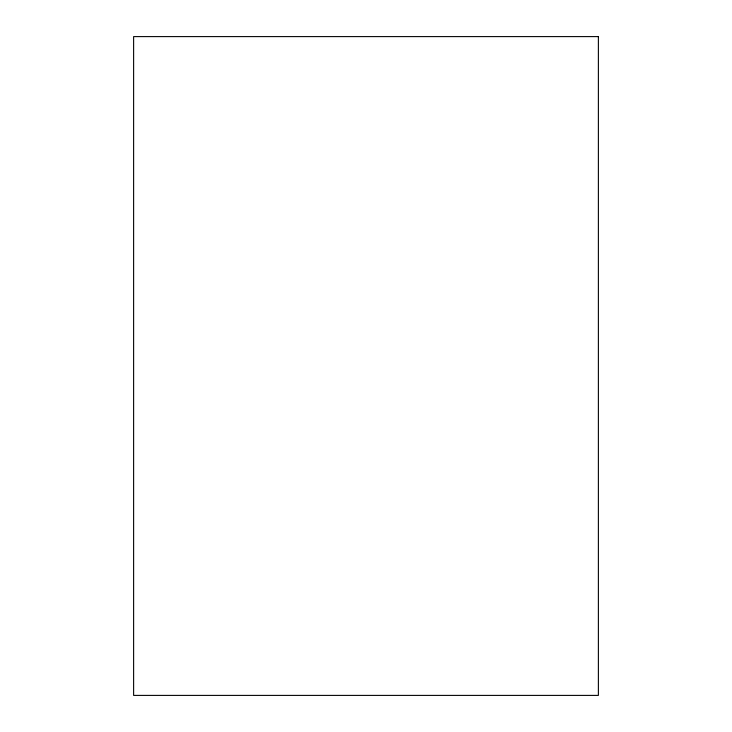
<?xml version="1.0" encoding="UTF-8"?>
<svg xmlns="http://www.w3.org/2000/svg" width="732" height="732" viewBox="0 0 732 732"><rect width="100%" height="100%" fill="white"/><g stroke="black" fill="none" stroke-linecap="round" stroke-linejoin="round"><path stroke-width="1.1" d="M598.383 36.6L133.617 36.6L133.617 695.4L598.383 695.4L598.383 36.6"/></g></svg>
